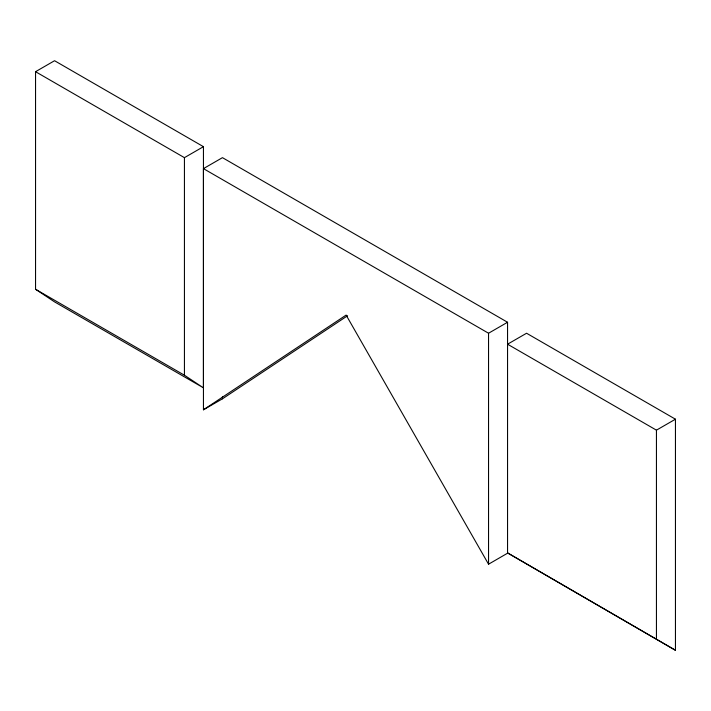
<?xml version="1.0" encoding="UTF-8"?>
<svg xmlns="http://www.w3.org/2000/svg" width="711" height="711" viewBox="0 0 711 711"><rect width="100%" height="100%" fill="white"/><g stroke="black" fill="none" stroke-linecap="round" stroke-linejoin="round"><path stroke-width="1.07" d="M203.444 387.842L203.444 146.679L54.56 60.719L35.55 71.695L35.55 289.261L54.56 301.882L203.444 387.842L184.433 375.221L35.55 289.261M203.444 409.794L346.124 315.08L488.546 564.205L507.556 553.211L507.556 322.261L222.454 157.655L203.444 168.631L203.444 409.794L222.454 398.818L347.599 315.737M35.55 71.695L184.433 157.655L203.444 146.679M203.444 168.631L488.546 333.237L507.556 322.261M675.45 419.197L526.567 333.237L507.556 344.204L656.44 430.164L675.45 419.197L675.45 650.281L507.556 552.9L675.45 650.281M656.44 430.164L656.44 638.976M488.546 333.237L488.546 564.205M222.454 396.605L222.454 398.818M184.433 157.655L184.433 375.221"/></g></svg>
